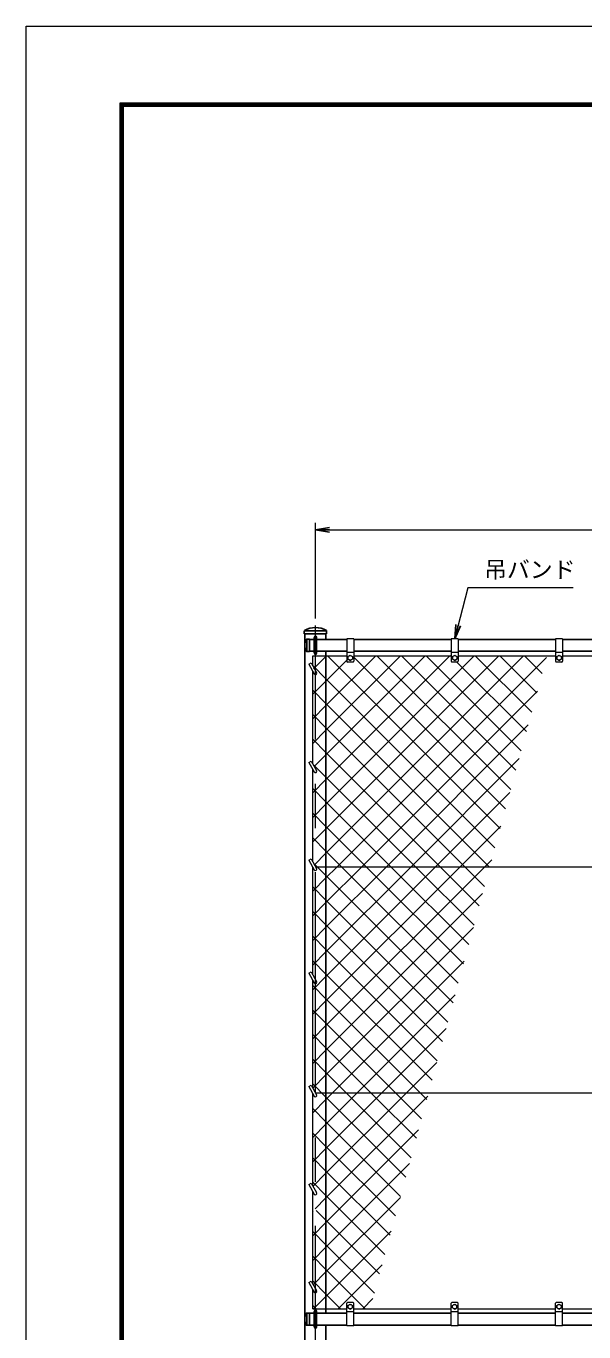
# Model space of a CAD drawing. Units: millimetres, scale not verified. Extents: x -5699 to 5699, y -3329 to 3329.
# Drawn here: x -5699 to -4096, y -1141 to 2611 of the extents above; entities that cross this region are included whole.
import ezdxf
from ezdxf.enums import TextEntityAlignment as Align

# ---------------------------------------------------------------- set-up
doc = ezdxf.new("R2010")
doc.units = ezdxf.units.MM
doc.header["$LTSCALE"] = 20
doc.linetypes.add('USER3', pattern=[50.8, 31.75, -6.35, 6.35, -6.35])
for name, color, linetype, lineweight in [('0-6_23', 2, 'Continuous', 9), ('0-B_0', 7, 'Continuous', 25), ('0-C_D-STR1', 1, 'Continuous', 25), ('0-D_D-STR2', 7, 'Continuous', 13), ('0-E_D-STR3', 3, 'Continuous', 13), ('0-F_D-BMK', 2, 'USER3', 13), ('1-0_D-STR-DIM', 7, 'Continuous', 13), ('1-5_D-STR-TXT', 7, 'Continuous', 13)]:
    doc.layers.add(name, color=color, linetype=linetype, lineweight=lineweight)
doc.styles.add('ＭＳ ゴシック', font='')
doc.styles.get('ＭＳ ゴシック').set_extended_font_data('MS Gothic')

# ---------------------------------------------------------------- blocks, each defined once
blk = doc.blocks.new('_OPEN')
at = {"layer": '0-B_0'}
blk.add_line((-20, 3.33), (0, 0), dxfattribs=at)
blk.add_lwpolyline([(-20, -3.33), (0, 0), (-20, 0)], dxfattribs=at)

msp = doc.modelspace()

# ---------------------------------------------------------------- linework, layer by layer
at = {"layer": '0-6_23'}
for points in [[(-5698.58, 2610.62), (2701.42, 2610.62), (2701.42, -3329.38), (-5698.58, -3329.38)], [(-5428.58, 2390.62), (2431.42, 2390.62), (2431.42, -3109.38), (-5428.58, -3109.38)], [(-5426.08, 2388.12), (2428.92, 2388.12), (2428.92, -3106.88), (-5426.08, -3106.88)], [(-5423.58, 2385.62), (2426.42, 2385.62), (2426.42, -3104.38), (-5423.58, -3104.38)], [(-5421.08, 2383.12), (2423.92, 2383.12), (2423.92, -3101.88), (-5421.08, -3101.88)], [(-5418.58, 2380.62), (2421.42, 2380.62), (2421.42, -3099.38), (-5418.58, -3099.38)]]:
    msp.add_lwpolyline(points, close=True, dxfattribs=at)
at = {"layer": '0-C_D-STR1'}
for p, q in [((-4899.42, 872.84), (-4899.42, 864.78)), ((-4835.22, 864.78), (-4899.42, 864.78)), ((-4835.55, 873.78), (-4899.09, 873.78)), ((-4837.07, 848.78), (-4837.07, 864.78)), ((-4835.22, 872.84), (-4835.22, 864.78)), ((-4892.65, 849.28), (-4884.32, 849.28)), ((-4892.32, 849.28), (-4892.32, 814.28)), ((-4884.32, 849.28), (-4884.32, 814.28)), ((-4871.32, 848.78), (-4884.32, 848.78)), ((-4777.32, 848.78), (-4863.32, 848.78)), ((-4477.32, 848.78), (-4757.32, 848.78)), ((-4177.32, 848.78), (-4457.32, 848.78)), ((-3877.32, 848.78), (-4157.32, 848.78)), ((-4892.65, 814.28), (-4884.32, 814.28)), ((-4871.32, 814.78), (-4884.32, 814.78)), ((-4777.32, 814.78), (-4863.32, 814.78)), ((-4837.07, -1087.22), (-4837.07, 814.78)), ((-4477.32, 814.78), (-4757.32, 814.78)), ((-4177.32, 814.78), (-4457.32, 814.78)), ((-3877.32, 814.78), (-4157.32, 814.78)), ((-4892.65, -1086.72), (-4884.32, -1086.72)), ((-4892.32, -1121.72), (-4892.32, -1086.72)), ((-4884.32, -1121.72), (-4884.32, -1086.72)), ((-4871.32, -1087.22), (-4884.32, -1087.22)), ((-4777.32, -1087.22), (-4863.32, -1087.22)), ((-4477.32, -1087.22), (-4757.32, -1087.22)), ((-4177.32, -1087.22), (-4457.32, -1087.22)), ((-3877.32, -1087.22), (-4157.32, -1087.22)), ((-4892.65, -1121.72), (-4884.32, -1121.72)), ((-4871.32, -1121.22), (-4884.32, -1121.22)), ((-4777.32, -1121.22), (-4863.32, -1121.22)), ((-4477.32, -1121.22), (-4757.32, -1121.22)), ((-4177.32, -1121.22), (-4457.32, -1121.22)), ((-3877.32, -1121.22), (-4157.32, -1121.22))]:
    msp.add_line(p, q, dxfattribs=at)
msp.add_lwpolyline([(-4897.57, 864.78), (-4897.57, -1456.22), (-4837.07, -1456.22), (-4837.07, -1121.22)], dxfattribs=at)
for centre, radius, start, end in [((-4897.92, 872.84), 1.5, 120.85073, 180), ((-4867.32, 821.61), 61.17, 59.14927, 120.85073), ((-4836.72, 872.84), 1.5, 0, 59.14927), ((-4862.1, 831.78), 35.72, 151.52136, 208.47864), ((-4892.65, 848.28), 1, 90, 147.70173), ((-4892.65, 815.28), 1, 212.29827, 270), ((-4862.1, -1104.22), 35.72, 151.52136, 208.47864), ((-4892.65, -1087.72), 1, 90, 147.70173), ((-4892.65, -1120.72), 1, 212.29827, 270)]:
    msp.add_arc(centre, radius, start, end, dxfattribs=at)
at = {"layer": '0-D_D-STR2'}
for p, q in [((-4837.07, 658.47), (-4693.76, 801.78)), ((-4837.07, 587.76), (-4623.05, 801.78)), ((-4837.07, 375.63), (-4410.92, 801.78)), ((-4837.07, 304.92), (-4340.21, 801.78)), ((-4336.51, 305.83), (-4832.45, 801.78)), ((-4805.79, 194.78), (-4203.58, 796.98)), ((-4321.45, 361.48), (-4757.32, 797.36)), ((-4306.39, 417.13), (-4691.03, 801.78)), ((-4291.32, 472.78), (-4620.32, 801.78)), ((-4276.26, 528.43), (-4549.61, 801.78)), ((-4477.32, 800.2), (-4478.9, 801.78)), ((-4246.14, 639.73), (-4408.19, 801.78)), ((-4231.08, 695.38), (-4337.48, 801.78)), ((-4216.02, 751.03), (-4266.77, 801.78)), ((-4261.2, 584.08), (-4460.9, 783.78)), ((-4837.07, 664.98), (-4875.32, 703.23)), ((-4735.08, 194.78), (-4229.82, 700.03)), ((-4875.32, 620.22), (-4837.07, 658.47)), ((-4366.87, 194.78), (-4837.07, 664.98)), ((-4837.07, 594.26), (-4875.32, 632.51)), ((-4664.36, 194.78), (-4256.06, 603.08)), ((-4875.32, 549.51), (-4837.07, 587.76)), ((-4437.58, 194.78), (-4837.07, 594.26)), ((-4837.07, 523.55), (-4875.32, 561.8)), ((-4508.29, 194.78), (-4837.07, 523.55)), ((-4593.65, 194.78), (-4282.3, 506.14)), ((-4837.07, 382.13), (-4875.32, 420.38)), ((-4875.32, 337.38), (-4837.07, 375.63)), ((-4649.72, 194.78), (-4837.07, 382.13)), ((-4522.94, 194.78), (-4308.54, 409.19)), ((-4837.07, 311.42), (-4875.32, 349.67)), ((-4875.32, 266.67), (-4837.07, 304.92)), ((-4720.43, 194.78), (-4837.07, 311.42)), ((-4452.23, 194.78), (-4334.78, 312.24)), ((-4837.07, 240.71), (-4875.32, 278.96)), ((-4791.14, 194.78), (-4837.07, 240.71)), ((-4837.07, 163.5), (-4805.79, 194.78)), ((-4837.07, 92.78), (-4735.08, 194.78)), ((-4837.07, 22.07), (-4664.36, 194.78)), ((-4837.07, -48.64), (-4593.65, 194.78)), ((-4837.07, -119.35), (-4522.94, 194.78)), ((-4837.07, -190.06), (-4452.23, 194.78)), ((-4837.07, -260.77), (-4381.52, 194.78)), ((-4457, -139.36), (-4791.14, 194.78)), ((-4441.94, -83.71), (-4720.43, 194.78)), ((-4426.88, -28.06), (-4649.72, 194.78)), ((-4396.75, 83.24), (-4508.29, 194.78)), ((-4381.69, 138.89), (-4437.58, 194.78)), ((-4381.52, 194.78), (-4361.01, 215.29)), ((-4366.63, 194.54), (-4366.87, 194.78)), ((-4875.32, 125.25), (-4837.07, 163.5)), ((-4837.07, 99.29), (-4875.32, 137.54)), ((-4837.07, -331.48), (-4387.25, 118.34)), ((-4875.32, 54.53), (-4837.07, 92.78)), ((-4487.12, -250.66), (-4837.07, 99.29)), ((-4837.07, 28.58), (-4875.32, 66.83)), ((-4875.32, -16.18), (-4837.07, 22.07)), ((-4502.18, -306.31), (-4837.07, 28.58)), ((-4837.07, -402.19), (-4413.49, 21.39)), ((-4837.07, -42.13), (-4875.32, -3.88)), ((-4875.32, -86.89), (-4837.07, -48.64)), ((-4837.07, -112.84), (-4875.32, -74.59)), ((-4517.24, -361.96), (-4837.07, -42.13)), ((-4829.39, -465.22), (-4439.73, -75.56)), ((-4875.32, -157.6), (-4837.07, -119.35)), ((-4837.07, -183.55), (-4875.32, -145.3)), ((-4532.3, -417.61), (-4837.07, -112.84)), ((-4555.4, -465.22), (-4837.07, -183.55)), ((-4758.68, -465.22), (-4465.97, -172.51)), ((-4875.32, -228.31), (-4837.07, -190.06)), ((-4837.07, -254.26), (-4875.32, -216.01)), ((-4875.32, -299.02), (-4837.07, -260.77)), ((-4626.11, -465.22), (-4837.07, -254.26)), ((-4837.07, -324.97), (-4875.32, -286.72)), ((-4687.97, -465.22), (-4492.21, -269.46)), ((-4875.32, -369.73), (-4837.07, -331.48)), ((-4696.82, -465.22), (-4837.07, -324.97)), ((-4837.07, -395.69), (-4875.32, -357.44)), ((-4617.26, -465.22), (-4518.45, -366.41)), ((-4875.32, -440.44), (-4837.07, -402.19)), ((-4767.53, -465.22), (-4837.07, -395.69)), ((-4875.32, -511.15), (-4837.07, -472.9)), ((-4837.07, -472.9), (-4829.39, -465.22)), ((-4837.07, -543.61), (-4758.68, -465.22)), ((-4837.07, -614.32), (-4687.97, -465.22)), ((-4837.07, -685.03), (-4617.26, -465.22)), ((-4592.55, -640.21), (-4767.53, -465.22)), ((-4577.49, -584.56), (-4696.82, -465.22)), ((-4562.43, -528.91), (-4626.11, -465.22)), ((-4547.36, -473.26), (-4555.4, -465.22)), ((-4837.07, -537.11), (-4875.32, -498.86)), ((-4875.32, -581.86), (-4837.07, -543.61)), ((-4622.67, -751.51), (-4837.07, -537.11)), ((-4837.07, -826.45), (-4570.93, -560.31)), ((-4837.07, -607.82), (-4875.32, -569.57)), ((-4875.32, -652.57), (-4837.07, -614.32)), ((-4637.73, -807.15), (-4837.07, -607.82)), ((-4837.07, -678.53), (-4875.32, -640.28)), ((-4837.07, -897.17), (-4597.16, -657.26)), ((-4875.32, -723.28), (-4837.07, -685.03)), ((-4837.07, -749.24), (-4875.32, -710.99)), ((-4652.79, -862.8), (-4837.07, -678.53)), ((-4667.85, -918.45), (-4837.07, -749.24)), ((-4837.07, -967.88), (-4623.4, -754.21)), ((-4875.32, -793.99), (-4873.99, -792.67)), ((-4875.32, -864.7), (-4837.07, -826.45)), ((-4875.32, -935.42), (-4837.07, -897.17)), ((-4875.32, -1006.13), (-4837.07, -967.88)), ((-4801.99, -1074.22), (-4675.88, -948.11)), ((-4731.28, -1074.22), (-4702.12, -1045.06)), ((-4865.64, -1074.22), (-4875.32, -1064.54))]:
    msp.add_line(p, q, dxfattribs=at)
for points in [[(-4875.32, 408.09), (-4837.07, 446.34), (-4481.63, 801.78)], [(-4875.32, 690.93), (-4837.07, 729.18), (-4777.32, 788.93)], [(-4873.13, 763.84), (-4837.07, 799.89), (-4835.18, 801.78)], [(-4870.62, 483.5), (-4837.07, 517.05), (-4552.34, 801.78)], [(-4869.95, 201.33), (-4837.07, 234.21), (-4269.5, 801.78)], [(-4351.57, 250.19), (-4837.07, 735.69), (-4875.32, 773.94)], [(-4411.81, 27.59), (-4579.01, 194.78), (-4837.07, 452.84), (-4874.58, 490.35)], [(-4472.06, -195.01), (-4837.07, 170), (-4861.85, 194.78), (-4872.06, 204.99)], [(-4607.61, -695.86), (-4837.07, -466.4), (-4838.24, -465.22), (-4875.32, -428.15)], [(-4868.14, -786.81), (-4837.07, -755.74), (-4546.55, -465.22), (-4544.69, -463.36)], [(-4682.92, -974.1), (-4837.07, -819.95), (-4865.3, -791.72)], [(-4697.98, -1029.75), (-4837.07, -890.66), (-4875.32, -852.41)], [(-4872.7, -1074.22), (-4837.07, -1038.59), (-4649.64, -851.16)], [(-4724.22, -1074.22), (-4837.07, -961.37), (-4875.32, -923.12)], [(-4794.93, -1074.22), (-4837.07, -1032.08), (-4875.32, -993.83)]]:
    msp.add_lwpolyline(points, dxfattribs=at)
at = {"layer": '0-E_D-STR3'}
for p, q in [((-4871.32, 809.78), (-4871.32, 853.78)), ((-4863.32, 809.78), (-4863.32, 853.78)), ((-4777.32, 850.78), (-4777.32, 785.78)), ((-4757.32, 850.78), (-4777.32, 850.78)), ((-4757.32, 850.78), (-4757.32, 785.78)), ((-4477.32, 850.78), (-4477.32, 785.78)), ((-4457.32, 850.78), (-4477.32, 850.78)), ((-4457.32, 850.78), (-4457.32, 785.78)), ((-4177.32, 850.78), (-4177.32, 785.78)), ((-4157.32, 850.78), (-4177.32, 850.78)), ((-4157.32, 850.78), (-4157.32, 785.78)), ((-4875.32, 773.64), (-4875.32, 801.78)), ((-4875.32, 801.78), (-4777.32, 801.78)), ((-4757.32, 810.78), (-4777.32, 810.78)), ((-4773.82, 799.52), (-4767.32, 803.28)), ((-4773.82, 799.52), (-4773.82, 792.04)), ((-4767.32, 803.28), (-4760.82, 799.52)), ((-4760.82, 799.52), (-4760.82, 792.04)), ((-4757.32, 801.78), (-4477.32, 801.78)), ((-4457.32, 810.78), (-4477.32, 810.78)), ((-4473.82, 799.52), (-4467.32, 803.28)), ((-4473.82, 799.52), (-4473.82, 792.04)), ((-4467.32, 803.28), (-4460.82, 799.52)), ((-4460.82, 799.52), (-4460.82, 792.04)), ((-4457.32, 801.78), (-4177.32, 801.78)), ((-4157.32, 810.78), (-4177.32, 810.78)), ((-4173.82, 799.52), (-4167.32, 803.28)), ((-4173.82, 799.52), (-4173.82, 792.04)), ((-4167.32, 803.28), (-4160.82, 799.52)), ((-4160.82, 799.52), (-4160.82, 792.04)), ((-4157.32, 801.78), (-3877.32, 801.78)), ((-4886.71, 777.37), (-4879.78, 781.37)), ((-4886.71, 777.37), (-4870.78, 749.78)), ((-4879.78, 781.37), (-4863.86, 753.78)), ((-4875.32, 491.64), (-4875.32, 757.64)), ((-4759.32, 783.78), (-4775.32, 783.78)), ((-4459.32, 783.78), (-4475.32, 783.78)), ((-4159.32, 783.78), (-4175.32, 783.78)), ((-4886.71, 495.37), (-4879.78, 499.37)), ((-4886.71, 495.37), (-4870.78, 467.78)), ((-4879.78, 499.37), (-4863.86, 471.78)), ((-4875.32, 210.64), (-4875.32, 475.64)), ((-4886.71, 214.37), (-4879.78, 218.37)), ((-4886.71, 214.37), (-4870.78, 186.78)), ((-4879.78, 218.37), (-4863.86, 190.78)), ((-4875.32, -114.36), (-4875.32, 194.64)), ((-2875.4, 194.78), (-4866.17, 194.78)), ((-4886.71, -110.63), (-4879.78, -106.63)), ((-4886.71, -110.63), (-4870.78, -138.22)), ((-4879.78, -106.63), (-4863.86, -134.22)), ((-4875.32, -439.36), (-4875.32, -130.36)), ((-4886.71, -435.63), (-4879.78, -431.63)), ((-4886.71, -435.63), (-4870.78, -463.22)), ((-4879.78, -431.63), (-4863.86, -459.22)), ((-4875.32, -720.86), (-4875.32, -455.36)), ((-2875.4, -455.22), (-4866.17, -455.22)), ((-4886.71, -717.13), (-4879.78, -713.13)), ((-4886.71, -717.13), (-4870.78, -744.72)), ((-4879.78, -713.13), (-4863.86, -740.72)), ((-4875.32, -1002.33), (-4875.32, -736.86)), ((-4886.71, -998.6), (-4879.78, -994.6)), ((-4886.71, -998.6), (-4870.78, -1026.19)), ((-4879.78, -994.6), (-4863.86, -1022.19)), ((-4875.32, -1074.22), (-4875.32, -1018.33)), ((-4875.32, -1074.22), (-4777.32, -1074.22)), ((-4871.32, -1126.22), (-4871.32, -1082.22)), ((-4863.32, -1126.22), (-4863.32, -1082.22)), ((-4777.32, -1123.22), (-4777.32, -1058.22)), ((-4757.32, -1083.22), (-4777.32, -1083.22)), ((-4759.32, -1056.22), (-4775.32, -1056.22)), ((-4773.82, -1071.96), (-4773.82, -1064.48)), ((-4773.82, -1071.96), (-4767.32, -1075.72)), ((-4767.32, -1075.72), (-4760.82, -1071.96)), ((-4760.82, -1071.96), (-4760.82, -1064.48)), ((-4757.32, -1123.22), (-4757.32, -1058.22)), ((-4757.32, -1074.22), (-4477.32, -1074.22)), ((-4477.32, -1123.22), (-4477.32, -1058.22)), ((-4457.32, -1083.22), (-4477.32, -1083.22)), ((-4459.32, -1056.22), (-4475.32, -1056.22)), ((-4473.82, -1071.96), (-4473.82, -1064.48)), ((-4473.82, -1071.96), (-4467.32, -1075.72)), ((-4467.32, -1075.72), (-4460.82, -1071.96)), ((-4460.82, -1071.96), (-4460.82, -1064.48)), ((-4457.32, -1123.22), (-4457.32, -1058.22)), ((-4457.32, -1074.22), (-4177.32, -1074.22)), ((-4177.32, -1123.22), (-4177.32, -1058.22)), ((-4157.32, -1083.22), (-4177.32, -1083.22)), ((-4159.32, -1056.22), (-4175.32, -1056.22)), ((-4173.82, -1071.96), (-4173.82, -1064.48)), ((-4173.82, -1071.96), (-4167.32, -1075.72)), ((-4167.32, -1075.72), (-4160.82, -1071.96)), ((-4160.82, -1071.96), (-4160.82, -1064.48)), ((-4157.32, -1123.22), (-4157.32, -1058.22)), ((-4157.32, -1074.22), (-3877.32, -1074.22)), ((-4757.32, -1123.22), (-4777.32, -1123.22)), ((-4457.32, -1123.22), (-4477.32, -1123.22)), ((-4157.32, -1123.22), (-4177.32, -1123.22))]:
    msp.add_line(p, q, dxfattribs=at)
for points in [[(-4773.82, 792.04), (-4767.32, 788.28), (-4760.82, 792.04)], [(-4473.82, 792.04), (-4467.32, 788.28), (-4460.82, 792.04)], [(-4173.82, 792.04), (-4167.32, 788.28), (-4160.82, 792.04)], [(-4773.82, -1064.48), (-4767.32, -1060.72), (-4760.82, -1064.48)], [(-4473.82, -1064.48), (-4467.32, -1060.72), (-4460.82, -1064.48)], [(-4173.82, -1064.48), (-4167.32, -1060.72), (-4160.82, -1064.48)]]:
    msp.add_lwpolyline(points, dxfattribs=at)
for centre in [(-4767.32, 795.78), (-4467.32, 795.78), (-4167.32, 795.78), (-4767.32, -1068.22), (-4467.32, -1068.22), (-4167.32, -1068.22)]:
    msp.add_circle(centre, 6.49, dxfattribs=at)
for centre, radius, start, end in [((-4867.32, 853.78), 4, 0, 180), ((-4867.32, 809.78), 4, 180, 0), ((-4867.32, 751.78), 4, 210, 30), ((-4775.32, 785.78), 2, 180, 270), ((-4759.32, 785.78), 2, 270, 0), ((-4475.32, 785.78), 2, 180, 270), ((-4459.32, 785.78), 2, 270, 0), ((-4175.32, 785.78), 2, 180, 270), ((-4159.32, 785.78), 2, 270, 0), ((-4867.32, 469.78), 4, 210, 30), ((-4867.32, 188.78), 4, 210, 30), ((-4867.32, -136.22), 4, 210, 30), ((-4867.32, -461.22), 4, 210, 30), ((-4867.32, -742.72), 4, 210, 30), ((-4867.32, -1024.19), 4, 210, 30), ((-4867.32, -1082.22), 4, 0, 180), ((-4775.32, -1058.22), 2, 90, 180), ((-4759.32, -1058.22), 2, 0, 90), ((-4475.32, -1058.22), 2, 90, 180), ((-4459.32, -1058.22), 2, 0, 90), ((-4175.32, -1058.22), 2, 90, 180), ((-4159.32, -1058.22), 2, 0, 90), ((-4867.32, -1126.22), 4, 180, 0)]:
    msp.add_arc(centre, radius, start, end, dxfattribs=at)
at = {"layer": '0-F_D-BMK'}
msp.add_line((-4867.32, -1471.22), (-4867.32, 888.78), dxfattribs=at)
at = {"layer": '1-0_D-STR-DIM'}
for p, q in [((-4867.32, 908.78), (-4867.32, 1183.78)), ((-4827.32, 1163.78), (-2907.32, 1163.78))]:
    msp.add_line(p, q, dxfattribs=at)
at = {"layer": '1-5_D-STR-TXT'}
msp.add_lwpolyline([(-4126.88, 997.03), (-4429.33, 997.03), (-4466.82, 852.71)], dxfattribs=at)

# ---------------------------------------------------------------- block references
at = {"layer": '1-0_D-STR-DIM', "xscale": 2, "yscale": 2, "rotation": 180}
msp.add_blockref('_OPEN', (-4867.32, 1163.78), dxfattribs=at)
at = {"layer": '1-5_D-STR-TXT', "xscale": 2, "yscale": 2, "rotation": 255.43959}
msp.add_blockref('_OPEN', (-4467.32, 850.78), dxfattribs=at)

# ---------------------------------------------------------------- texts
at = {"layer": '1-5_D-STR-TXT', "style": 'ＭＳ ゴシック'}
msp.add_text('吊バンド', height=48.09, dxfattribs=at).set_placement((-4382.72, 1010.89), align=Align.BOTTOM_LEFT)

doc.saveas('drawing.dxf')
